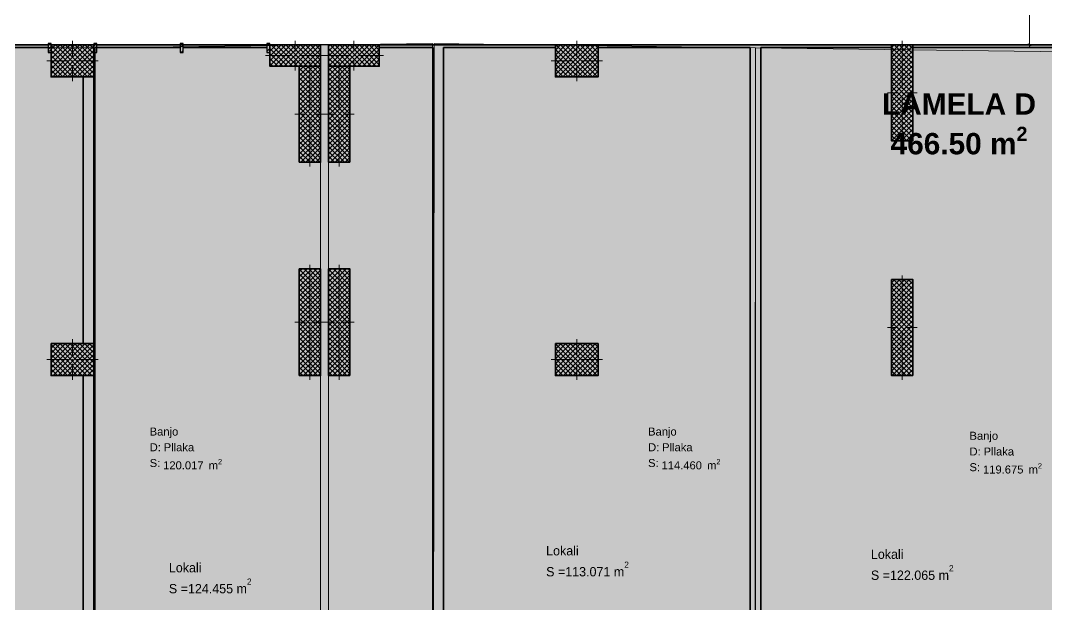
# Model space of a CAD drawing. Header units: millimetres. Extents: x -5491 to 122470, y -101890 to 30952.
# Drawn here: x 21777 to 41002, y -10492 to 458 of the extents above; entities that cross this region are included whole.
import ezdxf
from ezdxf.enums import TextEntityAlignment as Align

# ---------------------------------------------------------------- set-up
doc = ezdxf.new("R2010")
doc.units = ezdxf.units.MM
doc.header["$MEASUREMENT"] = 0
for name, color, linetype in [('- lokalet d', 7, 'Continuous'), ('- lokalet e', 7, 'Continuous'), ('A - Alumil', 7, 'Continuous'), ('A - Dimensionimi', 7, 'Continuous'), ('A - Muret', 7, 'Continuous'), ('A - Pllaka Suteren', 7, 'Continuous'), ('A - Shtyllat', 7, 'Continuous'), ('Site & Landscape - Terrain', 7, 'Continuous')]:
    doc.layers.add(name, color=color, linetype=linetype)
for name, color, linetype, lineweight in [('- lokalet d_Pen_No__132', 255, 'Continuous', 0), ('- lokalet e_Pen_No__132', 255, 'Continuous', 0), ('2D Drafting - General_Pen_No__102', 254, 'Continuous', 13), ('A - Alumil_Pen_No__102', 254, 'Continuous', 13), ('A - Alumil_Pen_No__42', 8, 'Continuous', 25), ('A - Fill Zone_Pen_No__101', 253, 'Continuous', 13), ('A - Fill Zone_Pen_No__102', 254, 'Continuous', 13), ('A - Muret_Pen_No__7', 7, 'Continuous', 35), ('A - Pllaka Suteren_Pen_No__42', 8, 'Continuous', 25), ('A - Shtyllat_Pen_No__1', 7, 'Continuous', 13), ('A - Shtyllat_Pen_No__7', 7, 'Continuous', 35), ('ARCHICAD Zone Stamps_Pen_No__1', 7, 'Continuous', 13), ('Site & Landscape - Terrain_Pen_No__42', 8, 'Continuous', 25)]:
    doc.layers.add(name, color=color, linetype=linetype, lineweight=lineweight)
for name, color, linetype, lineweight, true_color in [('2D Drafting - General_Pen_No__105', 7, 'Continuous', 13, 0xcae6ff), ('2D Drafting - General_Pen_No__109', 7, 'Continuous', 13, 0xb4e4dc), ('2D Drafting - General_Pen_No__119', 7, 'Continuous', 13, 0xdecbcb), ('2D Drafting - General_Pen_No__81', 7, 'Continuous', 20, 0x6a6a6a), ('A - Dimensionimi_Pen_No__156', 7, 'Continuous', 20, 0x54689e), ('A - Dimensionimi_Pen_No__176', 7, 'Continuous', 15, 0x93a0c6), ('A - Sutereni Polyline_Pen_No__4', 7, 'Continuous', 20, 0x029e21), ('Annotation - Text_Pen_No__82', 7, 'Continuous', 20, 0xaaaaaa)]:
    doc.layers.add(name, color=color, linetype=linetype, lineweight=lineweight, true_color=true_color)
doc.styles.add('GENERATED_STYLE_1', font='')
doc.styles.add('GENERATED_STYLE_2', font='')
doc.styles.add('GENERATED_STYLE_3', font='')
doc.styles.get('GENERATED_STYLE_1').set_extended_font_data('Arial')
doc.styles.get('GENERATED_STYLE_2').set_extended_font_data('Arial', bold=True)
doc.styles.get('GENERATED_STYLE_3').set_extended_font_data('Century Gothic')
doc.dimstyles.new('GENERATED_STYLE__1', dxfattribs={"dimtxt": 400, "dimasz": 47.5, "dimexe": 0.18, "dimexo": 0.0625, "dimgap": 0, "dimtad": 1, "dimdec": 0, "dimlfac": 0.1, "dimzin": 0, "dimdsep": 46, "dimtxsty": 'GENERATED_STYLE_3', "dimblk": 'ARROWHEAD_2', "dimblk1": 'ARROWHEAD_2', "dimblk2": 'ARROWHEAD_2', "dimcen": 0.09, "dimse1": 1, "dimse2": 1, "dimclrd": 256, "dimclre": 256, "dimclrt": 256, "dimadec": 0, "dimazin": 0, "dimtfac": 1, "dimtdec": 4, "dimtmove": 0, "dimatfit": 3, "dimfxl": 1, "dimtolj": 1, "dimtzin": 0, "dimarcsym": 0})
pattern_1 = [(45, (0, 0), (-45.96194, 45.96194), []), (135, (0, 0), (45.96194, 45.96194), [])]
pattern_2 = [(45, (0, 0), (-79.5495, 79.5495), []), (45, (-26.52, 26.52), (-79.5495, 79.5495), [])]

# ---------------------------------------------------------------- blocks, each defined once
blk = doc.blocks.new('Banjo_A - P27_4', base_point=(19392, -3998))
at = {"layer": '- lokalet e', "linetype": 'Continuous', "lineweight": 0, "true_color": 0x3f3f3f}
blk.add_hatch(color=250, dxfattribs=at).paths.add_polyline_path([(16978, -18946), (23178, -18946), (23178, -55), (16625, 0), (16875, -9151), (18900, -9151), (19048, -14536), (16950, -14751)])
at = {"layer": 'ARCHICAD Zone Stamps_Pen_No__1', "color": 7, "lineweight": 13, "insert": (18995, -4209), "char_height": 150, "attachment_point": 1, "style": 'GENERATED_STYLE_1'}
blk.add_mtext('\\A1;{\\pql;\\pt0,50;\\fArial|b0|i0|c0|p34;108.451\\fArial|b0|i0|c0|p34;\\A1{\\H.66x;\\S^  ;}\\fArial|b0|i0|c0|p34; m\\fArial|b0|i0|c0|p34;\\A1{\\H.66x;\\S2^  ;}}', dxfattribs=at)
at = {"layer": 'ARCHICAD Zone Stamps_Pen_No__1', "color": 7, "lineweight": 13, "style": 'GENERATED_STYLE_1'}
for tag, p in [('ROOM_NAME', (18743, -3620)), ('DUMMY_849', (19267, -3585)), ('floorCode', (18743, -3914)), ('stFloorCovering', (19006, -3914)), ('measuredAreaCode', (18743, -4209))]:
    blk.add_attdef(tag, text='', height=150, dxfattribs=at).set_placement(p, align=Align.TOP_LEFT)
blk = doc.blocks.new('Banjo_A - P28_5', base_point=(24845, -7553))
at = {"layer": '- lokalet e', "linetype": 'Continuous', "lineweight": 0, "true_color": 0x3f3f3f}
blk.add_hatch(color=250, dxfattribs=at).paths.add_polyline_path([(23178, -18946), (29512, -19028), (29495, 27), (23178, -55)])
at = {"layer": 'ARCHICAD Zone Stamps_Pen_No__1', "color": 7, "lineweight": 13, "insert": (24449, -7764), "char_height": 150, "attachment_point": 1, "style": 'GENERATED_STYLE_1'}
blk.add_mtext('\\A1;{\\pql;\\pt0,50;\\fArial|b0|i0|c0|p34;120.017\\fArial|b0|i0|c0|p34;\\A1{\\H.66x;\\S^  ;}\\fArial|b0|i0|c0|p34; m\\fArial|b0|i0|c0|p34;\\A1{\\H.66x;\\S2^  ;}}', dxfattribs=at)
at = {"layer": 'ARCHICAD Zone Stamps_Pen_No__1', "color": 7, "lineweight": 13, "style": 'GENERATED_STYLE_1'}
for tag, p in [('ROOM_NAME', (24197, -7175)), ('DUMMY_849', (24721, -7140)), ('floorCode', (24197, -7469)), ('stFloorCovering', (24460, -7469)), ('measuredAreaCode', (24197, -7764))]:
    blk.add_attdef(tag, text='', height=150, dxfattribs=at).set_placement(p, align=Align.TOP_LEFT)
blk = doc.blocks.new('Banjo_A - P28_6', base_point=(34177, -7553))
at = {"layer": '- lokalet d', "linetype": 'Continuous', "lineweight": 0, "true_color": 0x3f3f3f}
blk.add_hatch(color=250, dxfattribs=at).paths.add_polyline_path([(35551, -18950), (35551, -51), (29528, 27), (29511, -19028)])
at = {"layer": 'ARCHICAD Zone Stamps_Pen_No__1', "color": 7, "lineweight": 13, "insert": (33788, -7764), "char_height": 150, "attachment_point": 1, "style": 'GENERATED_STYLE_1'}
blk.add_mtext('\\A1;{\\pql;\\pt0,50;\\fArial|b0|i0|c0|p34;114.460\\fArial|b0|i0|c0|p34;\\A1{\\H.66x;\\S^  ;}\\fArial|b0|i0|c0|p34; m\\fArial|b0|i0|c0|p34;\\A1{\\H.66x;\\S2^  ;}}', dxfattribs=at)
at = {"layer": 'ARCHICAD Zone Stamps_Pen_No__1', "color": 7, "lineweight": 13, "style": 'GENERATED_STYLE_1'}
for tag, p in [('ROOM_NAME', (33536, -7175)), ('DUMMY_849', (34060, -7140)), ('floorCode', (33536, -7469)), ('stFloorCovering', (33799, -7469)), ('measuredAreaCode', (33536, -7764))]:
    blk.add_attdef(tag, text='', height=150, dxfattribs=at).set_placement(p, align=Align.TOP_LEFT)
blk = doc.blocks.new('Banjo_A - P28_7', base_point=(40200, -7631))
at = {"layer": '- lokalet d', "linetype": 'Continuous', "lineweight": 0, "true_color": 0x3f3f3f}
blk.add_hatch(color=250, dxfattribs=at).paths.add_polyline_path([(41850, -19025), (41850, -133), (35551, -51), (35534, -19106)])
at = {"layer": 'ARCHICAD Zone Stamps_Pen_No__1', "color": 7, "lineweight": 13, "insert": (39812, -7842), "char_height": 150, "attachment_point": 1, "style": 'GENERATED_STYLE_1'}
blk.add_mtext('\\A1;{\\pql;\\pt0,50;\\fArial|b0|i0|c0|p34;119.675\\fArial|b0|i0|c0|p34;\\A1{\\H.66x;\\S^  ;}\\fArial|b0|i0|c0|p34; m\\fArial|b0|i0|c0|p34;\\A1{\\H.66x;\\S2^  ;}}', dxfattribs=at)
at = {"layer": 'ARCHICAD Zone Stamps_Pen_No__1', "color": 7, "lineweight": 13, "style": 'GENERATED_STYLE_1'}
for tag, p in [('ROOM_NAME', (39559, -7253)), ('DUMMY_849', (40083, -7219)), ('floorCode', (39559, -7548)), ('stFloorCovering', (39823, -7548)), ('measuredAreaCode', (39559, -7842))]:
    blk.add_attdef(tag, text='', height=150, dxfattribs=at).set_placement(p, align=Align.TOP_LEFT)
blk = doc.blocks.new('Slab_1', base_point=(-1850, -19001))
at = {"layer": 'A - Pllaka Suteren_Pen_No__42', "color": 8, "linetype": 'Continuous', "lineweight": 25, "flags": 128}
blk.add_lwpolyline([(-1850, -19001), (52100, -19001), (52100, 0), (0, 0), (0, -8551), (-1850, -8551)], close=True, dxfattribs=at)
blk = doc.blocks.new('Morph_1')
at = {"layer": 'Site & Landscape - Terrain_Pen_No__42', "color": 8, "linetype": 'Continuous', "lineweight": 25, "flags": 128}
blk.add_lwpolyline([(73150, 2), (1, -5)], dxfattribs=at)
blk = doc.blocks.new('*D328')
at = {"layer": 'A - Dimensionimi_Pen_No__176', "color": 253, "linetype": 'Continuous', "lineweight": 15, "true_color": 0x93a0c6}
for p, q in [((40654, 2121), (40717, 2085)), ((40685, 0), (40685, 2103)), ((40654, 18), (40717, -18)), ((40732, 0), (40638, 0)), ((40685, -31), (40685, 0))]:
    blk.add_line(p, q, dxfattribs=at)
at = {"layer": 'A - Dimensionimi_Pen_No__156', "color": 165, "lineweight": 20, "true_color": 0x54689e, "insert": (40605, 583), "char_height": 400, "attachment_point": 7, "rotation": 90, "style": 'GENERATED_STYLE_3'}
blk.add_mtext('\\A1;{\\pql;\\fCentury Gothic|b0|i0|c0|p34;210}', dxfattribs=at)
blk = doc.blocks.new('ARROWHEAD_2')
at = {"color": 0, "linetype": 'Continuous', "lineweight": 0}
for p, q in [((0, 0), (-1, 0)), ((-0.38, -0.66), (0.38, 0.66))]:
    blk.add_line(p, q, dxfattribs=at)
blk = doc.blocks.new('*D329')
at = {"layer": 'A - Dimensionimi_Pen_No__176', "color": 253, "linetype": 'Continuous', "lineweight": 15, "true_color": 0x93a0c6}
for p, q in [((40732, 3603), (40638, 3603)), ((40654, 3621), (40717, 3585)), ((40685, 2103), (40685, 3603)), ((40654, 2121), (40717, 2085)), ((40732, 2103), (40638, 2103)), ((40685, 0), (40685, 2103))]:
    blk.add_line(p, q, dxfattribs=at)
at = {"layer": 'A - Dimensionimi_Pen_No__156', "color": 165, "lineweight": 20, "true_color": 0x54689e, "insert": (40605, 2384), "char_height": 400, "attachment_point": 7, "rotation": 90, "style": 'GENERATED_STYLE_3'}
blk.add_mtext('\\A1;{\\pql;\\fCentury Gothic|b0|i0|c0|p34;150}', dxfattribs=at)
blk = doc.blocks.new('Wall_202', base_point=(23150, -18401))
at = {"layer": 'A - Muret', "linetype": 'Continuous', "lineweight": 0, "true_color": 0x000000}
for points in [[(22950, -600), (22950, -5600), (23150, -5600), (23150, -600)], [(22950, -6200), (22950, -11401), (23150, -11401), (23150, -6200)], [(22950, -12001), (22950, -18401), (23150, -18401), (23150, -12001)]]:
    blk.add_hatch(color=18, dxfattribs=at).paths.add_polyline_path(points)
at = {"layer": 'A - Muret_Pen_No__7', "color": 7, "linetype": 'Continuous', "lineweight": 35, "flags": 128}
for points in [[(22950, -600), (22950, -5600)], [(23150, -5600), (23150, -600)], [(22950, -6200), (22950, -11401)], [(23150, -11401), (23150, -6200)], [(22950, -12001), (22950, -18401)], [(23150, -18401), (23150, -12001)]]:
    blk.add_lwpolyline(points, dxfattribs=at)
blk = doc.blocks.new('Wall_203', base_point=(29500, 0))
at = {"layer": 'A - Muret', "linetype": 'Continuous', "lineweight": 0, "true_color": 0x000000}
blk.add_hatch(color=18, dxfattribs=at).paths.add_polyline_path([(29500, -50), (29500, -19001), (29700, -19001), (29700, -50)])
at = {"layer": 'A - Muret_Pen_No__7', "color": 7, "linetype": 'Continuous', "lineweight": 35, "flags": 128}
for points in [[(29500, -50), (29500, -11401)], [(29700, -11401), (29700, -50)], [(29500, -11601), (29500, -13201)], [(29700, -13201), (29700, -11601)], [(29500, -13401), (29500, -19001)], [(29700, -19001), (29700, -13401)], [(29500, -19001), (29700, -19001)]]:
    blk.add_lwpolyline(points, dxfattribs=at)
blk = doc.blocks.new('Wall_204', base_point=(35551, 0))
at = {"layer": 'A - Muret', "linetype": 'Continuous', "lineweight": 0, "true_color": 0x000000}
blk.add_hatch(color=18, dxfattribs=at).paths.add_polyline_path([(35451, -50), (35451, -19001), (35651, -19001), (35651, -50)])
at = {"layer": 'A - Muret_Pen_No__7', "color": 7, "linetype": 'Continuous', "lineweight": 35, "flags": 128}
for points in [[(35451, -50), (35451, -19001)], [(35651, -11401), (35651, -50)], [(35651, -13101), (35651, -11601)], [(35651, -19001), (35651, -13301)], [(35451, -19001), (35651, -19001)]]:
    blk.add_lwpolyline(points, dxfattribs=at)
blk = doc.blocks.new('Wall_240', base_point=(17025, 0))
at = {"layer": 'A - Muret', "linetype": 'Continuous', "lineweight": 0, "true_color": 0x000000}
for points in [[(17080, 0), (17080, -50), (18775, -50), (18775, 0)], [(18830, -50), (20525, -50), (20525, 0), (18830, 0)], [(20580, -50), (22295, -50), (22295, 0), (20580, 0)]]:
    blk.add_hatch(color=18, dxfattribs=at).paths.add_polyline_path(points)
at = {"layer": 'A - Muret_Pen_No__7', "color": 7, "linetype": 'Continuous', "lineweight": 35, "flags": 128}
for points in [[(18775, 0), (17080, 0)], [(17080, -50), (18775, -50)], [(20525, 0), (18830, 0)], [(18830, -50), (20525, -50)], [(22295, 0), (20580, 0)], [(20580, -50), (22295, -50)]]:
    blk.add_lwpolyline(points, dxfattribs=at)
blk = doc.blocks.new('Wall_241', base_point=(23150, 0))
at = {"layer": 'A - Muret', "linetype": 'Continuous', "lineweight": 0, "true_color": 0x000000}
for points in [[(23205, 0), (23205, -50), (24770, -50), (24770, 0)], [(24825, -50), (26395, -50), (26395, 0), (24825, 0)]]:
    blk.add_hatch(color=18, dxfattribs=at).paths.add_polyline_path(points)
at = {"layer": 'A - Muret_Pen_No__7', "color": 7, "linetype": 'Continuous', "lineweight": 35, "flags": 128}
for points in [[(24770, 0), (23205, 0)], [(23205, -50), (24770, -50)], [(26395, 0), (24825, 0)], [(24825, -50), (26395, -50)]]:
    blk.add_lwpolyline(points, dxfattribs=at)
blk = doc.blocks.new('Wall_242', base_point=(28500, 0))
at = {"layer": 'A - Muret', "linetype": 'Continuous', "lineweight": 0, "true_color": 0x000000}
for points in [[(32600, 0), (32600, -50), (38100, -50), (38100, 0)], [(38500, -50), (41500, -50), (41500, 0), (38500, 0)], [(28500, 0), (28500, -50), (31800, -50), (31800, 0)]]:
    blk.add_hatch(color=18, dxfattribs=at).paths.add_polyline_path(points)
at = {"layer": 'A - Muret_Pen_No__7', "color": 7, "linetype": 'Continuous', "lineweight": 35, "flags": 128}
for points in [[(31800, 0), (28500, 0)], [(38100, 0), (32600, 0)], [(41500, 0), (38500, 0)], [(28500, -50), (29500, -50)], [(29700, -50), (31800, -50)], [(32600, -50), (35451, -50)], [(35651, -50), (38100, -50)], [(38500, -50), (41500, -50)]]:
    blk.add_lwpolyline(points, dxfattribs=at)
blk = doc.blocks.new('Column_55', base_point=(22750, -300))
at = {"layer": 'A - Shtyllat', "linetype": 'Continuous', "lineweight": 0, "true_color": 0x000000}
h = blk.add_hatch(dxfattribs=at)
h.set_pattern_fill('Concrete_Block', color=18, style=0, pattern_type=2)
h.set_pattern_definition(pattern_1)
h.paths.add_polyline_path([(22350, 0), (22350, -600), (23150, -600), (23150, 0)])
at = {"layer": 'A - Shtyllat_Pen_No__1', "color": 7, "linetype": 'Continuous', "lineweight": 13}
for p, q in [((22750, -220), (22750, 80)), ((22670, -300), (22270, -300)), ((22750, -380), (22750, -680)), ((22830, -300), (23230, -300))]:
    blk.add_line(p, q, dxfattribs=at)
blk.add_point((22750, -300), dxfattribs=at)
at = {"layer": 'A - Shtyllat_Pen_No__7', "color": 7, "linetype": 'Continuous', "lineweight": 35, "flags": 128}
blk.add_lwpolyline([(22350, 0), (22350, -600), (23150, -600), (23150, 0)], close=True, dxfattribs=at)
blk = doc.blocks.new('Column_56', base_point=(22750, -5900))
at = {"layer": 'A - Shtyllat', "linetype": 'Continuous', "lineweight": 0, "true_color": 0x000000}
h = blk.add_hatch(dxfattribs=at)
h.set_pattern_fill('Concrete_Block', color=18, style=0, pattern_type=2)
h.set_pattern_definition(pattern_1)
h.paths.add_polyline_path([(22350, -5600), (22350, -6200), (23150, -6200), (23150, -5600)])
at = {"layer": 'A - Shtyllat_Pen_No__1', "color": 7, "linetype": 'Continuous', "lineweight": 13}
for p, q in [((22750, -5820), (22750, -5520)), ((22670, -5900), (22270, -5900)), ((22830, -5900), (23230, -5900)), ((22750, -5980), (22750, -6280))]:
    blk.add_line(p, q, dxfattribs=at)
blk.add_point((22750, -5900), dxfattribs=at)
at = {"layer": 'A - Shtyllat_Pen_No__7', "color": 7, "linetype": 'Continuous', "lineweight": 35, "flags": 128}
blk.add_lwpolyline([(22350, -5600), (22350, -6200), (23150, -6200), (23150, -5600)], close=True, dxfattribs=at)
blk = doc.blocks.new('Column_58', base_point=(27200, -1300))
at = {"layer": 'A - Shtyllat', "linetype": 'Continuous', "lineweight": 0, "true_color": 0x000000}
h = blk.add_hatch(dxfattribs=at)
h.set_pattern_fill('Concrete_Block', color=18, style=0, pattern_type=2)
h.set_pattern_definition(pattern_1)
h.paths.add_polyline_path([(27000, -2200), (27400, -2200), (27400, -400), (27000, -400)])
at = {"layer": 'A - Shtyllat_Pen_No__1', "color": 7, "linetype": 'Continuous', "lineweight": 13}
for p, q in [((27200, -1220), (27200, -320)), ((27120, -1300), (26920, -1300)), ((27280, -1300), (27480, -1300)), ((27200, -1380), (27200, -2280))]:
    blk.add_line(p, q, dxfattribs=at)
blk.add_point((27200, -1300), dxfattribs=at)
at = {"layer": 'A - Shtyllat_Pen_No__7', "color": 7, "linetype": 'Continuous', "lineweight": 35, "flags": 128}
blk.add_lwpolyline([(27000, -2200), (27400, -2200), (27400, -400), (27000, -400)], close=True, dxfattribs=at)
blk = doc.blocks.new('Column_59', base_point=(26925, -200))
at = {"layer": 'A - Shtyllat', "linetype": 'Continuous', "lineweight": 0, "true_color": 0x000000}
h = blk.add_hatch(dxfattribs=at)
h.set_pattern_fill('Concrete_Block', color=18, style=0, pattern_type=2)
h.set_pattern_definition(pattern_1)
h.paths.add_polyline_path([(26450, 0), (26450, -400), (27400, -400), (27400, 0)])
at = {"layer": 'A - Shtyllat_Pen_No__1', "color": 7, "linetype": 'Continuous', "lineweight": 13}
for p, q in [((26925, -120), (26925, 80)), ((26845, -200), (26370, -200)), ((26925, -280), (26925, -480)), ((27005, -200), (27480, -200))]:
    blk.add_line(p, q, dxfattribs=at)
blk.add_point((26925, -200), dxfattribs=at)
at = {"layer": 'A - Shtyllat_Pen_No__7', "color": 7, "linetype": 'Continuous', "lineweight": 35, "flags": 128}
blk.add_lwpolyline([(26450, 0), (26450, -400), (27400, -400), (27400, 0)], close=True, dxfattribs=at)
blk = doc.blocks.new('Column_63', base_point=(27200, -5200))
at = {"layer": 'A - Shtyllat', "linetype": 'Continuous', "lineweight": 0, "true_color": 0x000000}
h = blk.add_hatch(dxfattribs=at)
h.set_pattern_fill('Concrete_Block', color=18, style=0, pattern_type=2)
h.set_pattern_definition(pattern_1)
h.paths.add_polyline_path([(27000, -6200), (27400, -6200), (27400, -4200), (27000, -4200)])
at = {"layer": 'A - Shtyllat_Pen_No__1', "color": 7, "linetype": 'Continuous', "lineweight": 13}
for p, q in [((27200, -5120), (27200, -4120)), ((27120, -5200), (26920, -5200)), ((27200, -5280), (27200, -6280)), ((27280, -5200), (27480, -5200))]:
    blk.add_line(p, q, dxfattribs=at)
blk.add_point((27200, -5200), dxfattribs=at)
at = {"layer": 'A - Shtyllat_Pen_No__7', "color": 7, "linetype": 'Continuous', "lineweight": 35, "flags": 128}
blk.add_lwpolyline([(27000, -6200), (27400, -6200), (27400, -4200), (27000, -4200)], close=True, dxfattribs=at)
blk = doc.blocks.new('Column_65', base_point=(27750, -1300))
at = {"layer": 'A - Shtyllat', "linetype": 'Continuous', "lineweight": 0, "true_color": 0x000000}
h = blk.add_hatch(dxfattribs=at)
h.set_pattern_fill('Concrete_Block', color=18, style=0, pattern_type=2)
h.set_pattern_definition(pattern_1)
h.paths.add_polyline_path([(27950, -2200), (27950, -400), (27550, -400), (27550, -2200)])
at = {"layer": 'A - Shtyllat_Pen_No__1', "color": 7, "linetype": 'Continuous', "lineweight": 13}
for p, q in [((27750, -1220), (27750, -320)), ((27670, -1300), (27470, -1300)), ((27830, -1300), (28030, -1300)), ((27750, -1380), (27750, -2280))]:
    blk.add_line(p, q, dxfattribs=at)
blk.add_point((27750, -1300), dxfattribs=at)
at = {"layer": 'A - Shtyllat_Pen_No__7', "color": 7, "linetype": 'Continuous', "lineweight": 35, "flags": 128}
blk.add_lwpolyline([(27950, -2200), (27550, -2200), (27550, -400), (27950, -400)], close=True, dxfattribs=at)
blk = doc.blocks.new('Column_66', base_point=(28025, -200))
at = {"layer": 'A - Shtyllat', "linetype": 'Continuous', "lineweight": 0, "true_color": 0x000000}
h = blk.add_hatch(dxfattribs=at)
h.set_pattern_fill('Concrete_Block', color=18, style=0, pattern_type=2)
h.set_pattern_definition(pattern_1)
h.paths.add_polyline_path([(28500, 0), (27550, 0), (27550, -400), (28500, -400)])
at = {"layer": 'A - Shtyllat_Pen_No__1', "color": 7, "linetype": 'Continuous', "lineweight": 13}
for p, q in [((28025, -120), (28025, 80)), ((27945, -200), (27470, -200)), ((28025, -280), (28025, -480)), ((28105, -200), (28580, -200))]:
    blk.add_line(p, q, dxfattribs=at)
blk.add_point((28025, -200), dxfattribs=at)
at = {"layer": 'A - Shtyllat_Pen_No__7', "color": 7, "linetype": 'Continuous', "lineweight": 35, "flags": 128}
blk.add_lwpolyline([(28500, 0), (28500, -400), (27550, -400), (27550, 0)], close=True, dxfattribs=at)
blk = doc.blocks.new('Column_70', base_point=(27750, -5200))
at = {"layer": 'A - Shtyllat', "linetype": 'Continuous', "lineweight": 0, "true_color": 0x000000}
h = blk.add_hatch(dxfattribs=at)
h.set_pattern_fill('Concrete_Block', color=18, style=0, pattern_type=2)
h.set_pattern_definition(pattern_1)
h.paths.add_polyline_path([(27950, -6200), (27950, -4200), (27550, -4200), (27550, -6200)])
at = {"layer": 'A - Shtyllat_Pen_No__1', "color": 7, "linetype": 'Continuous', "lineweight": 13}
for p, q in [((27750, -5120), (27750, -4120)), ((27670, -5200), (27470, -5200)), ((27750, -5280), (27750, -6280)), ((27830, -5200), (28030, -5200))]:
    blk.add_line(p, q, dxfattribs=at)
blk.add_point((27750, -5200), dxfattribs=at)
at = {"layer": 'A - Shtyllat_Pen_No__7', "color": 7, "linetype": 'Continuous', "lineweight": 35, "flags": 128}
blk.add_lwpolyline([(27950, -6200), (27550, -6200), (27550, -4200), (27950, -4200)], close=True, dxfattribs=at)
blk = doc.blocks.new('Column_71', base_point=(32200, -300))
at = {"layer": 'A - Shtyllat', "linetype": 'Continuous', "lineweight": 0, "true_color": 0x000000}
h = blk.add_hatch(dxfattribs=at)
h.set_pattern_fill('Concrete_Block', color=18, style=0, pattern_type=2)
h.set_pattern_definition(pattern_1)
h.paths.add_polyline_path([(31800, 0), (31800, -600), (32600, -600), (32600, 0)])
at = {"layer": 'A - Shtyllat_Pen_No__1', "color": 7, "linetype": 'Continuous', "lineweight": 13}
for p, q in [((32200, -220), (32200, 80)), ((32120, -300), (31720, -300)), ((32200, -380), (32200, -680)), ((32280, -300), (32680, -300))]:
    blk.add_line(p, q, dxfattribs=at)
blk.add_point((32200, -300), dxfattribs=at)
at = {"layer": 'A - Shtyllat_Pen_No__7', "color": 7, "linetype": 'Continuous', "lineweight": 35, "flags": 128}
blk.add_lwpolyline([(31800, 0), (31800, -600), (32600, -600), (32600, 0)], close=True, dxfattribs=at)
blk = doc.blocks.new('Column_72', base_point=(32200, -5900))
at = {"layer": 'A - Shtyllat', "linetype": 'Continuous', "lineweight": 0, "true_color": 0x000000}
h = blk.add_hatch(dxfattribs=at)
h.set_pattern_fill('Concrete_Block', color=18, style=0, pattern_type=2)
h.set_pattern_definition(pattern_1)
h.paths.add_polyline_path([(31800, -5600), (31800, -6200), (32600, -6200), (32600, -5600)])
at = {"layer": 'A - Shtyllat_Pen_No__1', "color": 7, "linetype": 'Continuous', "lineweight": 13}
for p, q in [((32200, -5820), (32200, -5520)), ((32120, -5900), (31720, -5900)), ((32280, -5900), (32680, -5900)), ((32200, -5980), (32200, -6280))]:
    blk.add_line(p, q, dxfattribs=at)
blk.add_point((32200, -5900), dxfattribs=at)
at = {"layer": 'A - Shtyllat_Pen_No__7', "color": 7, "linetype": 'Continuous', "lineweight": 35, "flags": 128}
blk.add_lwpolyline([(31800, -5600), (31800, -6200), (32600, -6200), (32600, -5600)], close=True, dxfattribs=at)
blk = doc.blocks.new('Column_75', base_point=(38300, -5300))
at = {"layer": 'A - Shtyllat', "linetype": 'Continuous', "lineweight": 0, "true_color": 0x000000}
h = blk.add_hatch(dxfattribs=at)
h.set_pattern_fill('Concrete_Block', color=18, style=0, pattern_type=2)
h.set_pattern_definition(pattern_1)
h.paths.add_polyline_path([(38500, -6200), (38500, -4400), (38100, -4400), (38100, -6200)])
at = {"layer": 'A - Shtyllat_Pen_No__1', "color": 7, "linetype": 'Continuous', "lineweight": 13}
for p, q in [((38300, -5220), (38300, -4320)), ((38220, -5300), (38020, -5300)), ((38300, -5380), (38300, -6280)), ((38380, -5300), (38580, -5300))]:
    blk.add_line(p, q, dxfattribs=at)
blk.add_point((38300, -5300), dxfattribs=at)
at = {"layer": 'A - Shtyllat_Pen_No__7', "color": 7, "linetype": 'Continuous', "lineweight": 35, "flags": 128}
blk.add_lwpolyline([(38500, -6200), (38100, -6200), (38100, -4400), (38500, -4400)], close=True, dxfattribs=at)
blk = doc.blocks.new('Column_76', base_point=(38300, -900))
at = {"layer": 'A - Shtyllat', "linetype": 'Continuous', "lineweight": 0, "true_color": 0x000000}
h = blk.add_hatch(dxfattribs=at)
h.set_pattern_fill('Concrete_Block', color=18, style=0, pattern_type=2)
h.set_pattern_definition(pattern_1)
h.paths.add_polyline_path([(38500, -1800), (38500, 0), (38100, 0), (38100, -1800)])
at = {"layer": 'A - Shtyllat_Pen_No__1', "color": 7, "linetype": 'Continuous', "lineweight": 13}
for p, q in [((38300, -820), (38300, 80)), ((38220, -900), (38020, -900)), ((38380, -900), (38580, -900)), ((38300, -980), (38300, -1880))]:
    blk.add_line(p, q, dxfattribs=at)
blk.add_point((38300, -900), dxfattribs=at)
at = {"layer": 'A - Shtyllat_Pen_No__7', "color": 7, "linetype": 'Continuous', "lineweight": 35, "flags": 128}
blk.add_lwpolyline([(38500, -1800), (38100, -1800), (38100, 0), (38500, 0)], close=True, dxfattribs=at)
blk = doc.blocks.new('Column_109', base_point=(22322, -55))
at = {"layer": 'A - Alumil_Pen_No__102', "linetype": 'Continuous', "lineweight": 13}
h = blk.add_hatch(dxfattribs=at)
h.set_pattern_fill('Steel', color=254, style=0, pattern_type=2)
h.set_pattern_definition(pattern_2)
h.paths.add_polyline_path([(22295, -140), (22350, -140), (22350, 30), (22295, 30)])
at = {"layer": 'A - Alumil_Pen_No__42', "color": 8, "linetype": 'Continuous', "lineweight": 25, "flags": 128}
blk.add_lwpolyline([(22295, -140), (22350, -140), (22350, 30), (22295, 30)], close=True, dxfattribs=at)
blk = doc.blocks.new('Column_112', base_point=(23178, -55))
at = {"layer": 'A - Alumil_Pen_No__102', "linetype": 'Continuous', "lineweight": 13}
h = blk.add_hatch(dxfattribs=at)
h.set_pattern_fill('Steel', color=254, style=0, pattern_type=2)
h.set_pattern_definition(pattern_2)
h.paths.add_polyline_path([(23150, -140), (23205, -140), (23205, 30), (23150, 30)])
at = {"layer": 'A - Alumil_Pen_No__42', "color": 8, "linetype": 'Continuous', "lineweight": 25, "flags": 128}
blk.add_lwpolyline([(23150, -140), (23205, -140), (23205, 30), (23150, 30)], close=True, dxfattribs=at)
blk = doc.blocks.new('Column_113', base_point=(26422, -55))
at = {"layer": 'A - Alumil_Pen_No__102', "linetype": 'Continuous', "lineweight": 13}
h = blk.add_hatch(dxfattribs=at)
h.set_pattern_fill('Steel', color=254, style=0, pattern_type=2)
h.set_pattern_definition(pattern_2)
h.paths.add_polyline_path([(26395, -140), (26450, -140), (26450, 30), (26395, 30)])
at = {"layer": 'A - Alumil_Pen_No__42', "color": 8, "linetype": 'Continuous', "lineweight": 25, "flags": 128}
blk.add_lwpolyline([(26395, -140), (26450, -140), (26450, 30), (26395, 30)], close=True, dxfattribs=at)
blk = doc.blocks.new('Column_114', base_point=(24798, -55))
at = {"layer": 'A - Alumil_Pen_No__102', "linetype": 'Continuous', "lineweight": 13}
h = blk.add_hatch(dxfattribs=at)
h.set_pattern_fill('Steel', color=254, style=0, pattern_type=2)
h.set_pattern_definition(pattern_2)
h.paths.add_polyline_path([(24770, -140), (24825, -140), (24825, 30), (24770, 30)])
at = {"layer": 'A - Alumil_Pen_No__42', "color": 8, "linetype": 'Continuous', "lineweight": 25, "flags": 128}
blk.add_lwpolyline([(24770, -140), (24825, -140), (24825, 30), (24770, 30)], close=True, dxfattribs=at)

msp = doc.modelspace()

# ---------------------------------------------------------------- hatches: boundary and pattern name
at = {"layer": '2D Drafting - General_Pen_No__102', "linetype": 'Continuous', "lineweight": 0, "true_color": 0xf9f9f9}
msp.add_hatch(color=7, dxfattribs=at).paths.add_polyline_path([(16625, 0), (23050, 0), (23050, -19000.8), (16825, -19000.8), (16825, -14625.8), (18775, -14625.8), (18775, -11400.8), (18650, -11400.8), (18650, -9400.8), (16625, -9400.8)])
at = {"layer": '2D Drafting - General_Pen_No__105', "linetype": 'Continuous', "lineweight": 0, "true_color": 0xf9fcff}
msp.add_hatch(color=7, dxfattribs=at).paths.add_polyline_path([(23050, -19000.8), (23050, 0), (29600, 0), (29600, -19000.8)])
at = {"layer": '2D Drafting - General_Pen_No__109', "linetype": 'Continuous', "lineweight": 0, "true_color": 0xf7fcfb}
msp.add_hatch(color=7, dxfattribs=at).paths.add_polyline_path([(35475.8, 0), (29600, 0), (29600, -19000.8), (35550.8, -19000.8), (35550.8, 0)])
at = {"layer": '2D Drafting - General_Pen_No__119', "linetype": 'Continuous', "lineweight": 0, "true_color": 0xfbf9f9}
msp.add_hatch(color=7, dxfattribs=at).paths.add_polyline_path([(41900, 0), (35550.8, 0), (35550.8, -19000.8), (41975, -19000.8), (41975, 0)])
at = {"layer": 'A - Fill Zone_Pen_No__102', "linetype": 'Continuous', "lineweight": 0, "true_color": 0x141414}
for points in [[(16625, 0), (16625, -9400.8), (18650, -9400.8), (18650, -11400.8), (18775, -11400.8), (18775, -14625.8), (16825, -14625.8), (16825, -19000.8), (27400, -19000.8), (27400, 0)], [(27550, 0), (41975, 0), (41975, -19000.8), (27550, -19000.8)]]:
    msp.add_hatch(color=250, dxfattribs=at).paths.add_polyline_path(points)

# ---------------------------------------------------------------- linework, layer by layer
at = {"layer": '- lokalet d_Pen_No__132', "color": 255, "linetype": 'Continuous', "lineweight": 0, "flags": 128}
for points in [[(35550.8, -18949.6), (35550.8, -51.2), (29527.7, 27.3), (29510.9, -19028)], [(41850, -19024.5), (41850, -133.2), (35550.8, -51.2), (35534.1, -19106.5)]]:
    msp.add_lwpolyline(points, close=True, dxfattribs=at)
at = {"layer": '- lokalet e_Pen_No__132', "color": 255, "linetype": 'Continuous', "lineweight": 0, "flags": 128}
for points in [[(23177.5, -18945.8), (29511.5, -19028), (29494.8, 27.3), (23177.5, -55)], [(16977.5, -18945.8), (23177.5, -18945.8), (23177.5, -55), (16625, 0), (16875, -9150.8), (18900, -9150.8), (19048.4, -14536.3), (16950, -14750.8)]]:
    msp.add_lwpolyline(points, close=True, dxfattribs=at)
at = {"layer": 'A - Fill Zone_Pen_No__101', "color": 253, "linetype": 'Continuous', "lineweight": 13, "flags": 128}
msp.add_lwpolyline([(27550, 0), (41975, 0), (41975, -19000.8), (27550, -19000.8)], close=True, dxfattribs=at)
at = {"layer": 'A - Sutereni Polyline_Pen_No__4', "color": 104, "linetype": 'Continuous', "lineweight": 20, "true_color": 0x029e21}
for points in [[(27400, -19000.8), (-1850, -19000.8), (-1849.9, -8550.8), (0, -8550.8), (0, 0), (27400, 0)], [(27550, -19000.8), (52100, -19000.8), (52100, 0), (27550, 0)]]:
    msp.add_lwpolyline(points, close=True, dxfattribs=at)

# ---------------------------------------------------------------- block references
at = {"layer": '- lokalet d', "color": 254, "linetype": 'Continuous', "lineweight": 13}
for name, p in [('Banjo_A - P28_6', (34177.1, -7552.8)), ('Banjo_A - P28_7', (40200.3, -7631.3))]:
    msp.add_blockref(name, p, dxfattribs=at).add_auto_attribs({'ROOM_NAME': 'Banjo', 'floorCode': 'D: ', 'stFloorCovering': 'Pllaka', 'measuredAreaCode': 'S: '})
at = {"layer": '- lokalet e', "color": 254, "linetype": 'Continuous', "lineweight": 13}
for name, p in [('Banjo_A - P28_5', (24845.4, -7552.8)), ('Banjo_A - P27_4', (19391.6, -3997.9))]:
    msp.add_blockref(name, p, dxfattribs=at).add_auto_attribs({'ROOM_NAME': 'Banjo', 'floorCode': 'D: ', 'stFloorCovering': 'Pllaka', 'measuredAreaCode': 'S: '})
at = {"layer": 'A - Alumil', "color": 8, "lineweight": 25}
for name, p in [('Column_109', (22322.5, -55)), ('Column_112', (23177.5, -55)), ('Column_114', (24797.5, -55)), ('Column_113', (26422.5, -55))]:
    msp.add_blockref(name, p, dxfattribs=at)
at = {"layer": 'A - Muret', "color": 7, "lineweight": 35}
for name, p in [('Wall_242', (28500, 0)), ('Wall_240', (17025, 0)), ('Wall_241', (23150, 0)), ('Wall_203', (29500, 0)), ('Wall_204', (35550.8, 0)), ('Wall_202', (23150, -18400.8))]:
    msp.add_blockref(name, p, dxfattribs=at)
at = {"layer": 'A - Pllaka Suteren', "color": 8, "linetype": 'Continuous', "lineweight": 25}
msp.add_blockref('Slab_1', (-1850, -19000.8), dxfattribs=at)
at = {"layer": 'A - Shtyllat', "color": 7, "lineweight": 35}
for name, p in [('Column_55', (22750, -300)), ('Column_59', (26925, -200)), ('Column_66', (28025, -200)), ('Column_71', (32200, -300)), ('Column_76', (38300, -900)), ('Column_58', (27200, -1300)), ('Column_65', (27750, -1300)), ('Column_63', (27200, -5200)), ('Column_70', (27750, -5200)), ('Column_75', (38300, -5300)), ('Column_56', (22750, -5900)), ('Column_72', (32200, -5900))]:
    msp.add_blockref(name, p, dxfattribs=at)
at = {"layer": 'Site & Landscape - Terrain', "linetype": 'Continuous', "lineweight": 0}
msp.add_blockref('Morph_1', (0, 0), dxfattribs=at)

# ---------------------------------------------------------------- texts
at = {"layer": '2D Drafting - General_Pen_No__81', "color": 251, "lineweight": 20, "true_color": 0x6a6a6a, "char_height": 175, "attachment_point": 7, "style": 'GENERATED_STYLE_3'}
for s, insert in [('{\\fCentury Gothic|b0|i0|c0|p34;Lokali ^MS =113.071 m{\\H0.66x;\\S2^  ;}}', (31626, -9967.5)), ('{\\fCentury Gothic|b0|i0|c0|p34;Lokali ^MS =122.065 m{\\H0.66x;\\S2^  ;}}', (37711.4, -10033)), ('{\\fCentury Gothic|b0|i0|c0|p34;Lokali ^MS =124.455 m{\\H0.66x;\\S2^  ;}}', (24556.7, -10285.1))]:
    msp.add_mtext(s, dxfattribs=dict(at, insert=insert))
at = {"layer": 'Annotation - Text_Pen_No__82', "color": 253, "linetype": 'Continuous', "lineweight": 20, "true_color": 0xaaaaaa, "insert": (39362.3, -906.9), "char_height": 400, "attachment_point": 2, "line_spacing_factor": 0.940857, "style": 'GENERATED_STYLE_2'}
msp.add_mtext('\\A1;{\\pqc;\\fArial|b1|i0|c0|p34;LAMELA D\\P\\pqc;\\fArial|b1|i0|c0|p34;466.50 m\\fArial|b1|i0|c0|p34;\\A1{\\H.66x;\\S2^  ;}}', dxfattribs=at)

# ---------------------------------------------------------------- dimensions: what is measured, and where the dimension line sits
at = {"layer": 'A - Dimensionimi', "color": 253, "linetype": 'Continuous', "lineweight": 15, "true_color": 0x93a0c6}
for base, p1, p2, picture, middle in [((40685.3, 3602.7), (4887.8, 2102.6), (5409.7, 3602.7), '*D329', (40405.3, 2841.4)), ((40685.3, 2102.6), (4450, 0), (4887.8, 2102.6), '*D328', (40405.3, 1040))]:
    dim = msp.add_linear_dim(base=base, p1=p1, p2=p2, angle=90, dimstyle='GENERATED_STYLE__1', dxfattribs=at)
    dim.commit()
    dim.dimension.update_dxf_attribs({"geometry": picture, "text_midpoint": middle, "dimtype": 160, "text_rotation": 90})

doc.saveas('drawing.dxf')
